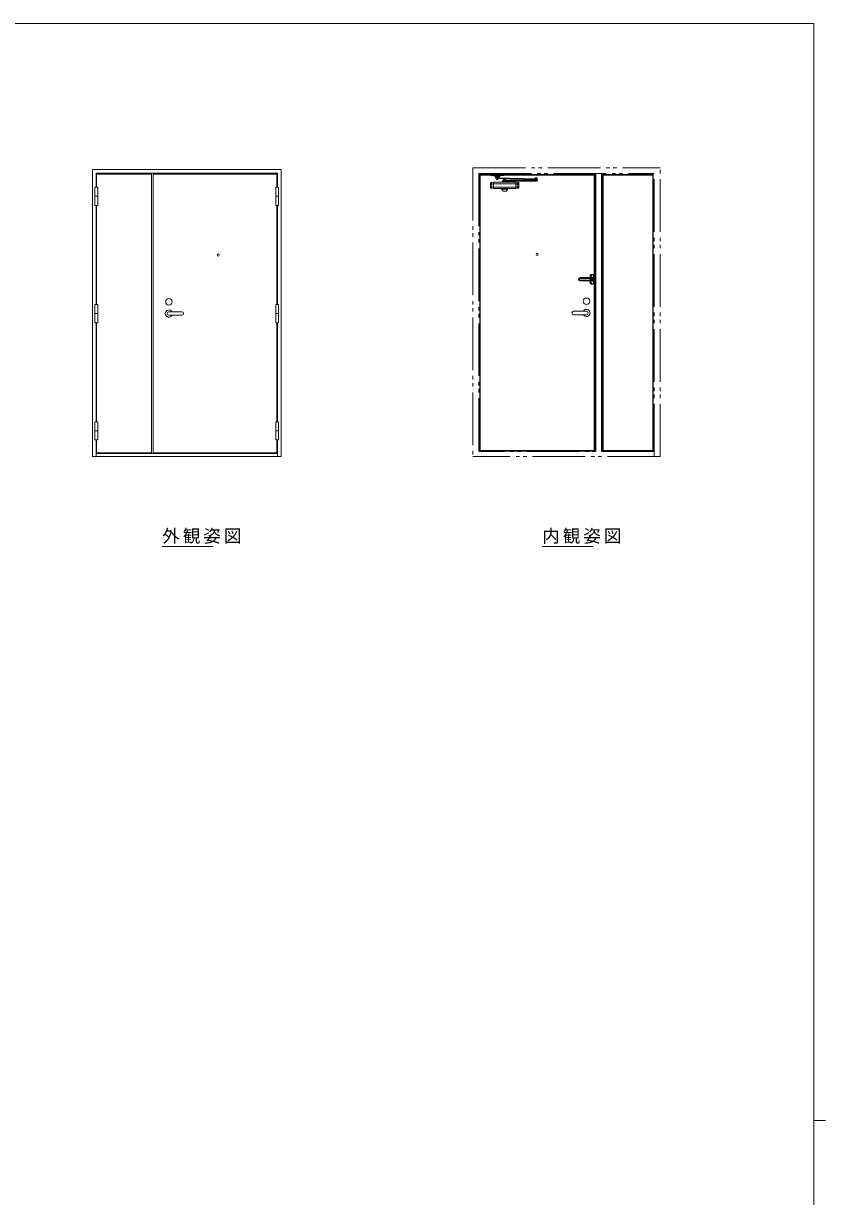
# Model space of a CAD drawing. Units: millimetres, scale not verified. Extents: x -841 to 292, y -594 to 212.
# Drawn here: x -7.2 to 267, y -193 to 208 of the extents above; entities that cross this region are included whole.
import ezdxf

# ---------------------------------------------------------------- set-up
doc = ezdxf.new("R2010")
doc.units = ezdxf.units.MM
doc.header["$LTSCALE"] = 2
doc.linetypes.add('DASHED3', pattern=[4, 3, -1])
doc.linetypes.add('DOUBLE_CHAIN2', pattern=[12.8, 9, -1, 0.6, -0.6, 0.6, -1])
for name, color, linetype, lineweight in [('0-1_YKK_ZWAK', 7, 'Continuous', 9), ('0-3_YKK_12', 2, 'Continuous', 9), ('0-6_YKK_A1', 4, 'Continuous', 9), ('0-8_YKK_11', 7, 'Continuous', 9)]:
    doc.layers.add(name, color=color, linetype=linetype, lineweight=lineweight)
doc.layers.add('0-2_USER1', color=7, linetype='Continuous')
doc.styles.add('ＭＳ ゴシック', font='')
doc.styles.get('ＭＳ ゴシック').set_extended_font_data('MS Gothic')

msp = doc.modelspace()

# ---------------------------------------------------------------- linework, layer by layer
at = {"layer": '0-1_YKK_ZWAK'}
for p, q in [((263, 208), (-837, 208)), ((263, 208), (263, -542)), ((263, -167), (267, -167))]:
    msp.add_line(p, q, dxfattribs=at)
at = {"layer": '0-3_YKK_12'}
for p, q in [((40.26, 29.218), (57.54, 29.218)), ((170.153, 29.218), (187.433, 29.218))]:
    msp.add_line(p, q, dxfattribs=at)
at = {"layer": '0-6_YKK_A1'}
for p, q in [((16.435, 158.043), (80.885, 158.043)), ((36.635, 156.443), (17.835, 156.443)), ((37.135, 156.443), (37.135, 61.243)), ((80.885, 158.043), (80.885, 59.943)), ((188.433, 61.693), (188.433, 156.693)), ((190.433, 61.693), (190.433, 156.693)), ((148.773, 156.353), (188.093, 156.353)), ((148.773, 156.353), (148.773, 61.843)), ((148.933, 156.193), (187.933, 156.193)), ((148.933, 156.193), (148.933, 61.843)), ((152.433, 151.771), (152.433, 153.515)), ((152.525, 153.615), (153.473, 153.693)), ((152.533, 156.193), (157.033, 156.193)), ((152.533, 156.193), (152.533, 156.013)), ((152.533, 156.013), (153.815, 156.013)), ((152.693, 153.093), (152.693, 153.143)), ((152.758, 153.143), (152.693, 153.143)), ((152.758, 153.093), (152.693, 153.093)), ((152.858, 153.258), (152.808, 153.258)), ((152.808, 153.193), (152.808, 153.258)), ((152.808, 153.043), (152.808, 152.978)), ((152.858, 153.193), (152.858, 153.258)), ((152.858, 153.193), (152.858, 153.258)), ((152.858, 153.043), (152.858, 152.978)), ((152.908, 153.143), (152.973, 153.143)), ((152.908, 153.093), (152.973, 153.093)), ((152.908, 153.093), (152.973, 153.093)), ((152.973, 153.093), (152.973, 153.143)), ((161.093, 153.693), (153.473, 153.693)), ((153.473, 151.593), (153.473, 153.693)), ((161.093, 153.188), (153.473, 153.188)), ((154.058, 155.463), (153.864, 155.976)), ((154.058, 155.643), (153.893, 156.044)), ((154.058, 155.643), (154.583, 155.643)), ((154.058, 155.643), (154.058, 155.463)), ((154.058, 155.463), (155.508, 155.463)), ((154.31, 155.186), (154.306, 154.961)), ((154.306, 154.963), (168.503, 154.691)), ((168.507, 154.916), (154.31, 155.188)), ((154.408, 154.913), (154.408, 154.833)), ((154.408, 154.913), (155.158, 154.913)), ((154.408, 154.833), (155.158, 154.833)), ((154.431, 154.959), (154.431, 154.934)), ((155.131, 154.945), (154.431, 154.959)), ((155.131, 154.92), (154.431, 154.934)), ((154.433, 155.463), (154.433, 155.213)), ((155.133, 155.213), (154.433, 155.213)), ((154.436, 155.184), (154.436, 155.209)), ((155.136, 155.195), (154.436, 155.209)), ((155.135, 155.17), (154.436, 155.184)), ((154.533, 154.768), (154.533, 154.743)), ((155.033, 154.768), (154.533, 154.768)), ((155.033, 154.743), (154.533, 154.743)), ((154.545, 155.206), (154.545, 155.213)), ((154.552, 154.931), (154.57, 154.913)), ((154.57, 154.913), (154.995, 154.913)), ((154.57, 154.833), (154.995, 154.833)), ((154.57, 154.833), (154.57, 154.768)), ((154.57, 154.768), (154.995, 154.768)), ((154.983, 155.693), (154.583, 155.693)), ((154.583, 155.643), (154.983, 155.643)), ((154.853, 154.833), (154.853, 154.768)), ((154.983, 155.643), (155.508, 155.643)), ((155.004, 154.923), (154.995, 154.913)), ((154.995, 154.833), (154.995, 154.768)), ((155.02, 155.197), (155.02, 155.213)), ((155.033, 154.768), (155.033, 154.743)), ((155.131, 154.945), (155.131, 154.92)), ((155.133, 155.463), (155.133, 155.213)), ((155.135, 155.17), (155.136, 155.195)), ((155.158, 154.913), (155.158, 154.833)), ((155.508, 155.643), (155.672, 156.044)), ((155.508, 155.463), (155.702, 155.976)), ((155.508, 155.643), (155.508, 155.463)), ((155.508, 155.643), (155.508, 155.463)), ((157.033, 156.013), (155.75, 156.013)), ((156.408, 153.843), (156.433, 153.943)), ((158.158, 153.843), (156.408, 153.843)), ((156.408, 153.843), (156.408, 153.693)), ((158.158, 153.693), (156.408, 153.693)), ((158.133, 153.943), (156.433, 153.943)), ((156.633, 154.369), (156.633, 154.169)), ((156.683, 154.419), (168.379, 154.419)), ((156.683, 154.119), (167.829, 154.119)), ((156.833, 154.499), (156.833, 154.419)), ((156.958, 154.119), (156.925, 154.069)), ((157.64, 154.069), (156.925, 154.069)), ((156.925, 153.943), (156.925, 154.069)), ((156.958, 154.119), (157.608, 154.119)), ((157.033, 156.193), (157.033, 156.013)), ((157.033, 154.749), (157.033, 154.499)), ((157.033, 154.749), (157.533, 154.749)), ((157.033, 154.549), (157.533, 154.549)), ((157.283, 154.702), (157.283, 154.602)), ((157.533, 154.749), (157.533, 154.499)), ((157.608, 154.119), (157.64, 154.069)), ((157.64, 153.943), (157.64, 154.069)), ((158.158, 153.843), (158.133, 153.943)), ((158.158, 153.843), (158.158, 153.693)), ((161.093, 153.288), (160.743, 153.188)), ((160.743, 153.188), (161.093, 153.088)), ((162.041, 153.615), (161.093, 153.693)), ((161.093, 151.593), (161.093, 153.688)), ((161.658, 153.143), (161.593, 153.143)), ((161.593, 153.093), (161.593, 153.143)), ((161.658, 153.093), (161.593, 153.093)), ((161.658, 153.093), (161.593, 153.093)), ((161.708, 153.258), (161.758, 153.258)), ((161.708, 153.193), (161.708, 153.258)), ((161.758, 153.258), (161.708, 153.258)), ((161.708, 153.193), (161.708, 153.258)), ((161.708, 153.043), (161.708, 152.978)), ((161.758, 153.193), (161.758, 153.258)), ((161.758, 153.193), (161.758, 153.258)), ((161.758, 153.043), (161.758, 152.978)), ((161.808, 153.143), (161.873, 153.143)), ((161.808, 153.093), (161.873, 153.093)), ((161.873, 153.093), (161.873, 153.143)), ((162.133, 151.771), (162.133, 153.515)), ((168.404, 155.049), (167.654, 155.049)), ((167.654, 154.969), (167.654, 155.049)), ((168.404, 154.969), (167.654, 154.969)), ((167.679, 154.682), (167.68, 154.707)), ((167.679, 154.682), (168.379, 154.669)), ((167.679, 154.419), (167.679, 154.669)), ((167.679, 154.669), (168.379, 154.669)), ((167.682, 154.932), (167.683, 154.957)), ((167.682, 154.932), (168.382, 154.918)), ((167.683, 154.957), (168.383, 154.943)), ((167.779, 155.114), (168.279, 155.114)), ((167.791, 154.679), (167.791, 154.669)), ((167.804, 154.956), (167.816, 154.969)), ((167.816, 155.049), (167.816, 155.114)), ((168.241, 155.114), (167.816, 155.114)), ((168.241, 155.049), (167.816, 155.049)), ((167.829, 154.119), (168.229, 154.119)), ((167.829, 154.069), (168.229, 154.069)), ((167.959, 155.049), (167.959, 155.114)), ((168.229, 154.119), (168.379, 154.119)), ((168.229, 154.119), (168.379, 154.119)), ((168.241, 155.049), (168.241, 155.114)), ((168.265, 154.945), (168.241, 154.969)), ((168.266, 154.671), (168.266, 154.669)), ((168.279, 155.114), (168.279, 155.139)), ((168.379, 154.668), (168.379, 154.693)), ((168.379, 154.419), (168.379, 154.669)), ((168.382, 154.918), (168.383, 154.943)), ((168.404, 154.969), (168.404, 155.049)), ((168.429, 154.369), (168.429, 154.169)), ((168.507, 154.916), (168.503, 154.691)), ((187.933, 61.843), (187.933, 156.193)), ((188.093, 61.843), (188.093, 156.353)), ((190.773, 156.353), (208.093, 156.353)), ((190.773, 156.353), (190.773, 61.843)), ((190.933, 156.193), (207.933, 156.193)), ((190.933, 156.193), (190.933, 61.843)), ((207.933, 61.843), (207.933, 156.193)), ((208.093, 61.843), (208.093, 156.353)), ((17.26, 152.068), (18.21, 152.068)), ((17.26, 152.068), (17.26, 145.818)), ((17.26, 148.943), (18.21, 148.943)), ((18.21, 152.068), (18.21, 145.818)), ((79.06, 152.068), (80.01, 152.068)), ((79.06, 152.068), (79.06, 145.818)), ((79.06, 148.943), (80.01, 148.943)), ((80.01, 152.068), (80.01, 145.818)), ((152.525, 151.671), (153.473, 151.593)), ((152.758, 152.193), (152.693, 152.193)), ((152.693, 152.193), (152.693, 152.143)), ((152.758, 152.143), (152.693, 152.143)), ((152.808, 152.308), (152.858, 152.308)), ((152.808, 152.243), (152.808, 152.308)), ((152.808, 152.243), (152.808, 152.308)), ((152.808, 152.093), (152.808, 152.028)), ((152.808, 152.093), (152.808, 152.028)), ((152.808, 152.028), (152.858, 152.028)), ((152.858, 152.028), (152.808, 152.028)), ((152.858, 152.243), (152.858, 152.308)), ((152.858, 152.093), (152.858, 152.028)), ((152.858, 152.093), (152.858, 152.028)), ((152.908, 152.193), (152.973, 152.193)), ((152.908, 152.193), (152.973, 152.193)), ((152.908, 152.143), (152.973, 152.143)), ((152.973, 152.193), (152.973, 152.143)), ((161.093, 152.093), (153.473, 152.093)), ((161.093, 151.593), (153.473, 151.593)), ((156.295, 151.596), (156.275, 151.445)), ((156.275, 151.36), (156.275, 151.445)), ((156.275, 151.443), (158.29, 151.443)), ((158.281, 151.318), (156.284, 151.318)), ((156.788, 150.698), (156.298, 151.297)), ((157.662, 150.643), (156.904, 150.643)), ((157.778, 150.698), (158.268, 151.297)), ((158.29, 151.445), (158.27, 151.596)), ((158.29, 151.36), (158.29, 151.445)), ((162.041, 151.671), (161.093, 151.593)), ((161.658, 152.193), (161.593, 152.193)), ((161.658, 152.193), (161.593, 152.193)), ((161.593, 152.193), (161.593, 152.143)), ((161.658, 152.143), (161.593, 152.143)), ((161.708, 152.243), (161.708, 152.308)), ((161.708, 152.093), (161.708, 152.028)), ((161.708, 152.093), (161.708, 152.028)), ((161.758, 152.028), (161.708, 152.028)), ((161.708, 152.028), (161.758, 152.028)), ((161.758, 152.243), (161.758, 152.308)), ((161.758, 152.093), (161.758, 152.028)), ((161.758, 152.093), (161.758, 152.028)), ((161.808, 152.193), (161.873, 152.193)), ((161.808, 152.143), (161.873, 152.143)), ((161.873, 152.193), (161.873, 152.143)), ((17.26, 145.818), (18.21, 145.818)), ((79.06, 145.818), (80.01, 145.818)), ((79.435, 111.968), (79.435, 145.818)), ((79.635, 145.818), (79.635, 111.968)), ((186.258, 121.106), (183.083, 121.106)), ((183.083, 120.793), (186.708, 120.793)), ((186.708, 121.168), (186.258, 121.106)), ((186.583, 121.937), (186.583, 119.149)), ((186.633, 121.843), (187.133, 121.843)), ((186.708, 121.168), (187.508, 121.168)), ((186.708, 120.793), (186.908, 120.993)), ((186.817, 121.865), (186.773, 121.865)), ((186.883, 121.593), (186.883, 122.093)), ((187.683, 121.218), (186.908, 121.218)), ((186.908, 121.168), (186.908, 121.218)), ((187.683, 120.993), (186.908, 120.993)), ((186.993, 121.865), (186.949, 121.865)), ((186.949, 121.821), (186.993, 121.821)), ((186.993, 121.821), (186.993, 121.865)), ((187.133, 120.543), (187.633, 120.543)), ((187.183, 120.857), (187.197, 120.821)), ((187.273, 120.565), (187.273, 120.521)), ((187.658, 120.743), (187.294, 120.743)), ((187.658, 120.343), (187.294, 120.343)), ((187.361, 120.653), (187.405, 120.653)), ((187.361, 120.433), (187.405, 120.433)), ((187.383, 120.293), (187.383, 120.793)), ((187.493, 120.565), (187.493, 120.521)), ((187.508, 121.218), (187.508, 120.993)), ((187.683, 121.937), (187.683, 120.543)), ((187.683, 121.668), (187.683, 120.768)), ((187.683, 119.149), (187.683, 120.543)), ((187.683, 120.318), (187.683, 119.418)), ((187.933, 121.768), (187.783, 121.768)), ((183.083, 120.293), (186.708, 120.293)), ((186.258, 119.981), (183.083, 119.981)), ((186.708, 119.918), (186.258, 119.981)), ((186.633, 119.243), (187.133, 119.243)), ((186.708, 120.293), (186.908, 120.093)), ((186.708, 119.918), (187.508, 119.918)), ((186.817, 119.221), (186.773, 119.221)), ((186.883, 118.993), (186.883, 119.493)), ((187.683, 120.093), (186.908, 120.093)), ((186.908, 119.868), (186.908, 119.918)), ((187.683, 119.868), (186.908, 119.868)), ((186.949, 119.265), (186.993, 119.265)), ((186.993, 119.221), (186.949, 119.221)), ((186.993, 119.265), (186.993, 119.221)), ((187.197, 120.266), (187.183, 120.23)), ((187.508, 120.093), (187.508, 119.868)), ((17.26, 111.968), (18.21, 111.968)), ((17.26, 111.968), (17.26, 105.718)), ((17.26, 108.843), (18.21, 108.843)), ((18.21, 111.968), (18.21, 105.718)), ((46.935, 109.443), (42.535, 109.443)), ((79.06, 111.968), (80.01, 111.968)), ((79.06, 111.968), (79.06, 105.718)), ((79.06, 108.843), (80.01, 108.843)), ((80.01, 111.968), (80.01, 105.718)), ((180.883, 109.643), (185.283, 109.643)), ((185.283, 108.443), (180.883, 108.443)), ((17.26, 105.718), (18.21, 105.718)), ((42.535, 108.243), (46.935, 108.243)), ((79.06, 105.718), (80.01, 105.718)), ((79.435, 71.868), (79.435, 105.718)), ((79.635, 105.718), (79.635, 71.868)), ((17.26, 71.868), (18.21, 71.868)), ((17.26, 65.618), (17.26, 71.868)), ((17.26, 68.743), (18.21, 68.743)), ((18.21, 65.618), (18.21, 71.868)), ((79.06, 71.868), (80.01, 71.868)), ((79.06, 65.618), (79.06, 71.868)), ((79.06, 68.743), (80.01, 68.743)), ((80.01, 65.618), (80.01, 71.868)), ((17.26, 65.618), (18.21, 65.618)), ((79.06, 65.618), (80.01, 65.618)), ((79.435, 61.243), (79.435, 65.618)), ((79.635, 65.618), (79.635, 59.943)), ((79.635, 60.943), (17.635, 60.943)), ((17.835, 61.243), (36.635, 61.243)), ((37.135, 61.243), (79.435, 61.243)), ((188.093, 61.843), (148.783, 61.843)), ((187.933, 61.993), (148.933, 61.993)), ((208.093, 61.843), (190.773, 61.843)), ((207.933, 61.993), (190.933, 61.993)), ((16.435, 59.943), (80.885, 59.943))]:
    msp.add_line(p, q, dxfattribs=at)
at = {"layer": '0-6_YKK_A1', "linetype": 'DOUBLE_CHAIN2'}
for p, q in [((146.433, 158.693), (146.433, 59.943)), ((146.433, 158.693), (210.433, 158.693)), ((148.433, 156.693), (148.433, 59.943)), ((148.433, 156.693), (208.433, 156.693)), ((208.433, 59.943), (208.433, 156.693)), ((210.433, 59.943), (210.433, 158.693)), ((208.433, 61.693), (148.433, 61.693)), ((210.433, 59.943), (146.433, 59.943))]:
    msp.add_line(p, q, dxfattribs=at)
at = {"layer": '0-6_YKK_A1', "linetype": 'DASHED3'}
for p, q in [((152.633, 156.013), (153.133, 156.013)), ((153.815, 156.013), (155.75, 156.013)), ((156.433, 156.013), (156.933, 156.013)), ((156.433, 156.013), (156.933, 156.013)), ((187.317, 120.565), (187.273, 120.565)), ((187.273, 120.521), (187.317, 120.521)), ((187.361, 120.653), (187.361, 120.609)), ((187.361, 120.477), (187.361, 120.433)), ((187.405, 120.653), (187.405, 120.609)), ((187.405, 120.477), (187.405, 120.433)), ((187.493, 120.565), (187.449, 120.565)), ((187.449, 120.521), (187.493, 120.521))]:
    msp.add_line(p, q, dxfattribs=at)
at = {"layer": '0-6_YKK_A1'}
for points in [[(17.635, 156.793), (79.635, 156.793), (79.635, 152.068)], [(79.435, 152.068), (79.435, 156.443), (37.135, 156.443)], [(152.808, 153.193), (152.808, 153.258), (152.858, 153.258)], [(152.808, 153.043), (152.808, 152.978), (152.858, 152.978)], [(152.858, 153.043), (152.858, 152.978), (152.808, 152.978)], [(156.833, 154.499), (157.733, 154.499), (157.733, 154.419)], [(161.708, 153.043), (161.708, 152.978), (161.758, 152.978)], [(161.758, 153.043), (161.758, 152.978), (161.708, 152.978)], [(167.779, 155.114), (167.779, 155.139), (168.279, 155.139)], [(152.858, 152.243), (152.858, 152.308), (152.808, 152.308)], [(161.093, 152.193), (160.743, 152.093), (161.093, 151.993)], [(161.758, 152.243), (161.758, 152.308), (161.708, 152.308)], [(161.708, 152.243), (161.708, 152.308), (161.758, 152.308)], [(186.773, 121.865), (186.773, 121.821), (186.817, 121.821)], [(186.905, 121.909), (186.905, 121.953), (186.861, 121.953), (186.861, 121.909)], [(186.861, 121.777), (186.861, 121.733), (186.905, 121.733), (186.905, 121.777)], [(187.933, 121.768), (187.933, 119.318), (187.783, 119.318)], [(186.773, 119.221), (186.773, 119.265), (186.817, 119.265)], [(186.861, 119.309), (186.861, 119.353), (186.905, 119.353), (186.905, 119.309)], [(186.905, 119.177), (186.905, 119.133), (186.861, 119.133), (186.861, 119.177)]]:
    msp.add_lwpolyline(points, dxfattribs=at)
for centre, radius in [((152.833, 153.118), 0.233), ((152.833, 152.168), 0.233), ((161.733, 153.118), 0.233), ((161.733, 152.168), 0.233), ((59.385, 128.843), 0.375), ((168.433, 129.043), 0.375), ((186.883, 121.843), 0.2), ((186.883, 119.243), 0.2), ((42.535, 112.843), 1.1), ((185.283, 113.043), 1.1)]:
    msp.add_circle(centre, radius, dxfattribs=at)
at = {"layer": '0-6_YKK_A1', "linetype": 'DASHED3'}
msp.add_circle((187.383, 120.543), 0.2, dxfattribs=at)
at = {"layer": '0-6_YKK_A1'}
for centre, radius, start, end in [((152.533, 153.515), 0.1, 94.71375, 180), ((152.883, 156.504), 0.551, 243.00853, 296.99146), ((152.758, 153.193), 0.05, 270, 0), ((152.758, 153.043), 0.05, 0, 90), ((152.908, 153.193), 0.05, 179.99997, 270), ((152.908, 153.193), 0.05, 179.99997, 270), ((152.908, 153.043), 0.05, 90, 179.99997), ((152.908, 153.043), 0.05, 90, 179.99997), ((153.783, 156.504), 0.551, 243.00853, 268.81889), ((153.7, 155.993), 0.2, 14.73216, 90), ((153.783, 156.504), 0.551, 268.81889, 296.99146), ((153.815, 155.963), 0.05, 14.73216, 90), ((154.583, 155.643), 0.05, 90, 180), ((154.783, 154.919), 0.305, 215.05113, 324.94885), ((154.983, 155.643), 0.05, 0, 90), ((155.783, 156.504), 0.551, 243.00853, 271.18109), ((155.866, 155.993), 0.2, 90, 165.26782), ((155.75, 155.963), 0.05, 90, 165.26782), ((155.783, 156.504), 0.551, 271.18109, 296.99146), ((156.683, 156.504), 0.551, 243.00853, 296.99146), ((156.683, 154.369), 0.05, 90, 180), ((156.683, 154.169), 0.05, 180, 270), ((157.158, 154.568), 0.181, 46.3972, 133.60281), ((157.158, 154.73), 0.181, 226.39716, 313.60283), ((157.408, 154.568), 0.181, 46.3972, 133.60281), ((157.408, 154.73), 0.181, 226.39716, 313.60283), ((161.658, 153.193), 0.05, 270, 0.00002), ((161.658, 153.193), 0.05, 270, 0.00002), ((161.658, 153.043), 0.05, 0.00002, 90), ((161.658, 153.043), 0.05, 0.00002, 90), ((161.808, 153.193), 0.05, 180, 270), ((161.808, 153.043), 0.05, 90, 180), ((162.033, 153.515), 0.1, 0, 85.28624), ((168.029, 154.964), 0.305, 35.05113, 144.94885), ((167.829, 154.119), 0.05, 180, 270), ((168.229, 154.119), 0.05, 270, 0), ((168.379, 154.369), 0.05, 0, 90), ((168.379, 154.169), 0.05, 270, 0), ((152.533, 151.771), 0.1, 180, 265.28624), ((152.758, 152.243), 0.05, 270, 0), ((152.758, 152.093), 0.05, 0, 90), ((152.908, 152.243), 0.05, 180.00002, 270), ((152.908, 152.243), 0.05, 180.00002, 270), ((152.908, 152.093), 0.05, 90, 180.00002), ((152.908, 152.093), 0.05, 90, 180.00002), ((156.375, 151.36), 0.1, 179.99979, 219.29002), ((156.904, 150.793), 0.15, 219.29002, 270), ((157.662, 150.793), 0.15, 270, 320.71002), ((158.19, 151.36), 0.1, 320.71008, 359.99997), ((161.658, 152.243), 0.05, 270, 359.99997), ((161.658, 152.243), 0.05, 270, 359.99997), ((161.658, 152.093), 0.05, 0, 90), ((161.658, 152.093), 0.05, 0, 90), ((161.808, 152.243), 0.05, 180, 270), ((161.808, 152.093), 0.05, 90, 180), ((162.033, 151.771), 0.1, 274.71375, 0), ((183.083, 120.543), 0.562, 90.00015, 270), ((183.083, 120.543), 0.25, 90.00034, 270), ((186.683, 121.937), 0.1, 133.81326, 180), ((187.133, 121.468), 0.75, 46.18694, 133.813), ((186.817, 121.909), 0.044, 270, 0), ((186.817, 121.777), 0.044, 0, 90), ((187.283, 120.543), 0.45, 129.71487, 230.28477), ((186.949, 121.909), 0.044, 180, 270), ((186.949, 121.777), 0.044, 90, 180), ((187.075, 120.793), 0.125, 30.53529, 129.7148), ((187.294, 120.843), 0.1, 192.83994, 270), ((187.294, 120.243), 0.1, 90, 167.16048), ((187.583, 121.937), 0.1, 0, 46.18671), ((187.658, 120.768), 0.025, 270, 0), ((187.658, 120.318), 0.025, 0, 90), ((187.783, 121.668), 0.1, 90, 180), ((186.683, 119.149), 0.1, 180, 226.18672), ((187.133, 119.618), 0.75, 226.18689, 313.81313), ((186.817, 119.309), 0.044, 270, 0), ((186.817, 119.177), 0.044, 0, 90), ((186.949, 119.309), 0.044, 180, 270), ((186.949, 119.177), 0.044, 90, 180), ((187.075, 120.293), 0.125, 230.28491, 329.46596), ((187.583, 119.149), 0.1, 313.81358, 0), ((187.783, 119.418), 0.1, 180, 270), ((42.535, 108.843), 1.225, 29.32719, 330.67287), ((42.535, 108.843), 0.6, 90, 270), ((42.535, 108.843), 0.6, 90, 270), ((46.935, 108.843), 0.6, 270, 90), ((180.883, 109.043), 0.6, 90, 270), ((185.283, 109.043), 1.225, 209.32712, 150.67279), ((185.283, 109.043), 0.6, 270, 90)]:
    msp.add_arc(centre, radius, start, end, dxfattribs=at)
at = {"layer": '0-6_YKK_A1', "linetype": 'DASHED3'}
for centre, start, end in [((187.317, 120.609), 270, 0), ((187.317, 120.477), 0, 90), ((187.449, 120.609), 180, 270), ((187.449, 120.477), 90, 180)]:
    msp.add_arc(centre, 0.044, start, end, dxfattribs=at)
at = {"layer": '0-8_YKK_11'}
for p, q in [((16.435, 158.043), (16.435, 59.943)), ((17.635, 156.793), (17.635, 152.068)), ((17.835, 156.443), (17.835, 152.068)), ((36.635, 156.443), (36.635, 61.243)), ((17.635, 145.818), (17.635, 111.968)), ((17.835, 145.818), (17.835, 111.968)), ((17.635, 105.718), (17.635, 71.868)), ((17.835, 105.718), (17.835, 71.868)), ((17.635, 65.618), (17.635, 59.943)), ((17.835, 65.618), (17.835, 61.243))]:
    msp.add_line(p, q, dxfattribs=at)

# ---------------------------------------------------------------- texts
at = {"layer": '0-2_USER1', "char_height": 4.399, "attachment_point": 7, "style": 'ＭＳ ゴシック'}
for s, insert in [('\\T1.17;外観姿図', (40.26, 30.118)), ('\\T1.17;内観姿図', (170.153, 30.118))]:
    msp.add_mtext(s, dxfattribs=dict(at, insert=insert))

doc.saveas('drawing.dxf')
